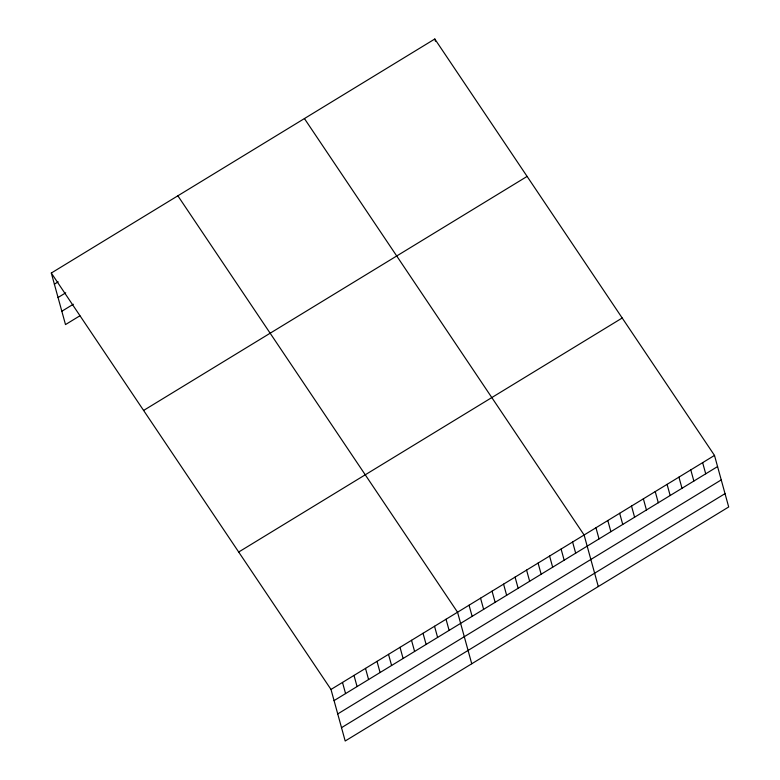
<?xml version="1.0" encoding="UTF-8"?>
<svg xmlns="http://www.w3.org/2000/svg" width="780" height="780" viewBox="0 0 780 780"><rect width="100%" height="100%" fill="white"/><g stroke="black" fill="none" stroke-linecap="round" stroke-linejoin="round"><path stroke-width="1.17" d="M51.304 273.029L434.811 39L714.5 455.423L728.695 506.971L345.189 741L330.993 689.452L51.304 273.029L65.501 324.577L79.882 315.802M54.376 284.183L58.217 281.843M58.051 297.511L65.715 292.831M61.834 311.249L73.34 304.229M143.598 410.446L527.105 176.416M238.69 552.025L622.196 318.006M330.993 689.452L714.5 455.423M334.064 700.606L717.571 466.577M337.73 713.934L721.237 479.905M341.513 727.672L725.02 493.642M304.424 118.57L584.103 534.992L598.299 586.541M177.859 195.799L457.548 612.222L471.744 663.77M702.643 462.657L705.715 473.811M690.788 469.892L693.859 481.046M678.932 477.126L682.003 488.28M667.075 484.36L670.157 495.514M655.229 491.595L658.3 502.749M643.373 498.82L646.444 509.983M631.517 506.054L634.588 517.218M619.661 513.289L622.742 524.443M607.815 520.523L610.886 531.677M595.959 527.758L599.03 538.912M434.811 39L435.425 41.233M572.598 542.012L575.669 553.166M561.093 549.032L564.164 560.186M549.588 556.052L552.659 567.206M538.083 563.072L541.154 574.226M526.578 570.092L529.649 581.256M515.073 577.112L518.144 588.276M503.568 584.132L506.639 595.296M492.063 591.162L495.134 602.316M480.558 598.182L483.629 609.336M469.053 605.202L472.124 616.356M446.043 619.242L449.114 630.396M434.538 626.262L437.609 637.416M423.033 633.282L426.104 644.436M411.528 640.302L414.599 651.456M400.023 647.322L403.094 658.476M388.518 654.342L391.589 665.496M377.013 661.362L380.084 672.526M365.508 668.382L368.579 679.546M354.003 675.412L357.074 686.566M342.498 682.432L345.569 693.586"/></g></svg>
